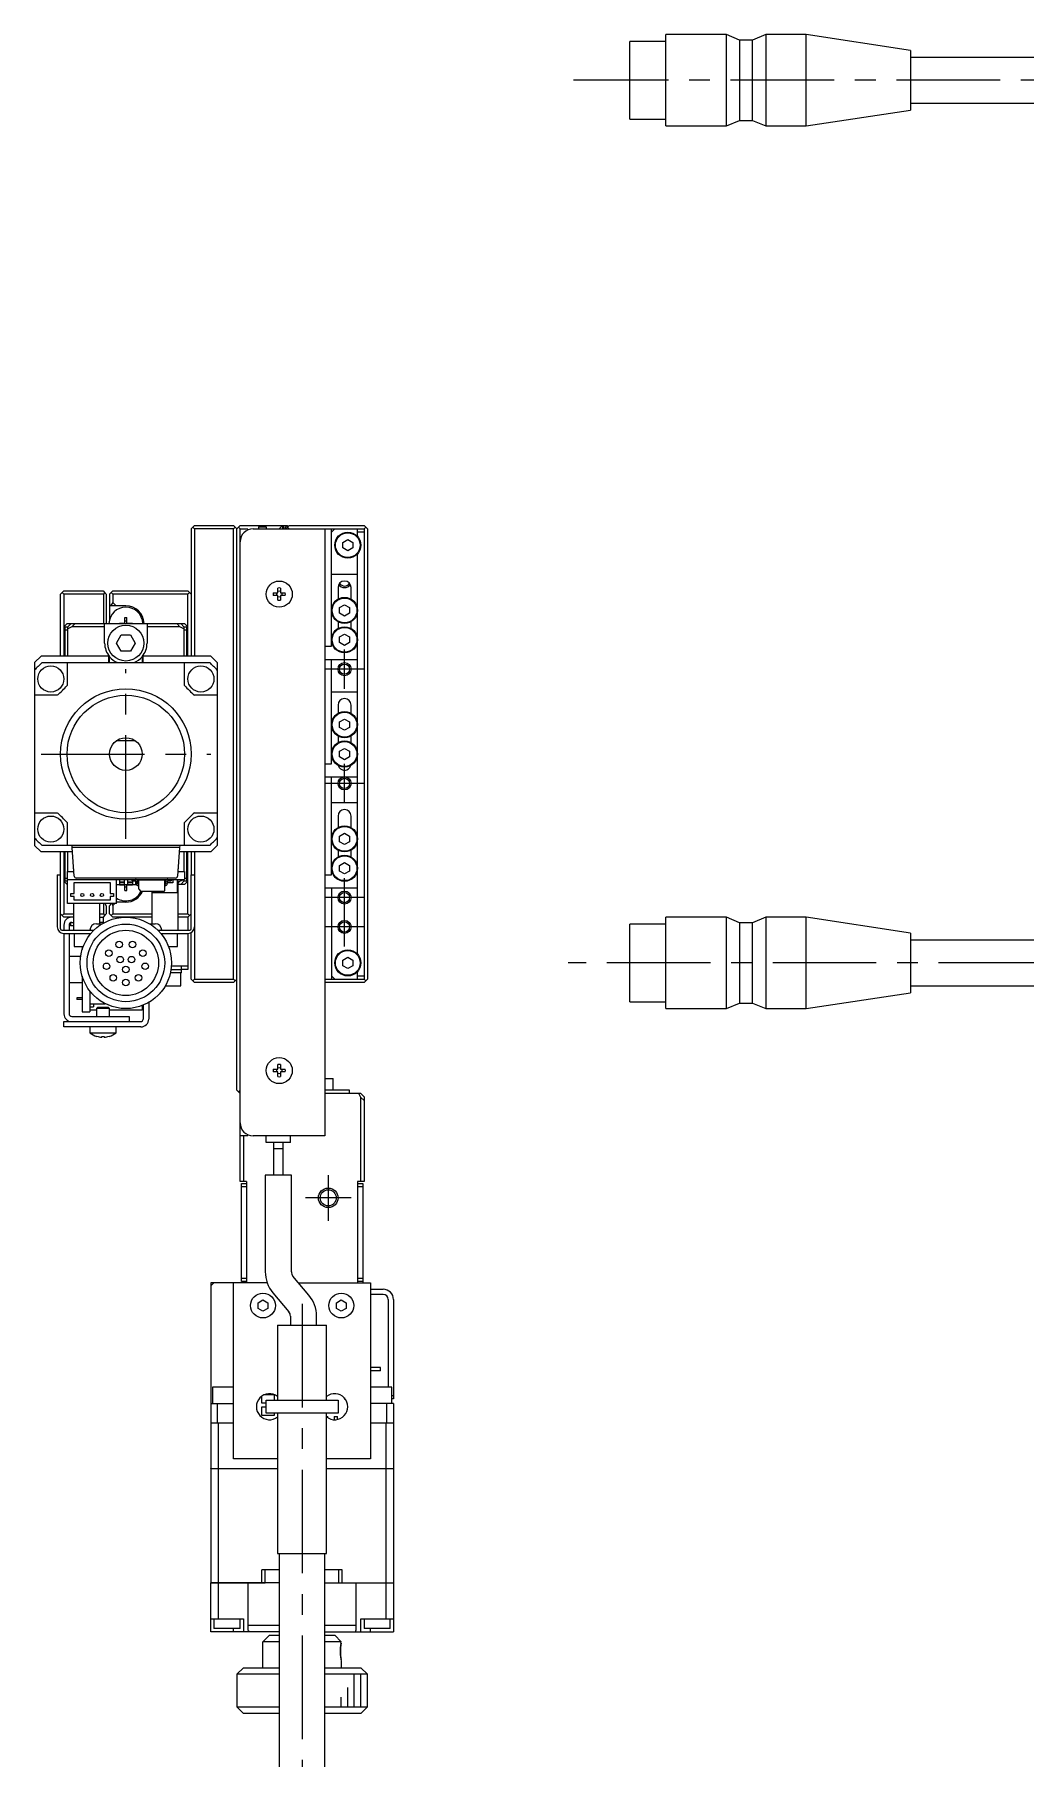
# Model space of a CAD drawing. Extents: x 0 to 730, y -8 to 432.
# Drawn here: x 0 to 151.8, y 161 to 425.2 of the extents above; entities that cross this region are included whole.
import ezdxf

# ---------------------------------------------------------------- set-up
doc = ezdxf.new("R2010")
doc.units = 0
doc.header["$LTSCALE"] = 0.5
doc.linetypes.add('CENTER', pattern=[50.8, 31.75, -6.35, 6.35, -6.35])
for name, color, linetype in [('MSM_CENTER', 1, 'CENTER'), ('MSM_CONTINUOUS', 7, 'CONTINUOUS'), ('MSM_NARROW', 5, 'CONTINUOUS')]:
    doc.layers.add(name, color=color, linetype=linetype)

msp = doc.modelspace()

# ---------------------------------------------------------------- linework, layer by layer
at = {"layer": 'MSM_CENTER'}
for p, q in [((173.32, 418.15), (82.6, 418.15)), ((47.5, 324.91), (47.5, 330.91)), ((14, 301.91), (14, 327.91)), ((50.5, 327.91), (44.5, 327.91)), ((1, 314.91), (27, 314.91)), ((47.5, 307.41), (47.5, 313.41)), ((50.5, 310.41), (44.5, 310.41)), ((47.5, 285.41), (47.5, 295.91)), ((50.5, 292.91), (44.5, 292.91)), ((50.5, 288.41), (44.5, 288.41)), ((230.57, 282.91), (81.77, 282.91)), ((45, 250.41), (45, 243.41)), ((48.5, 246.91), (41.5, 246.91)), ((41, 230.66), (41, 85.66))]:
    msp.add_line(p, q, dxfattribs=at)
at = {"layer": 'MSM_CONTINUOUS'}
for p, q in [((91.22, 412.2), (91.22, 424.1)), ((96.72, 424.1), (91.22, 424.1)), ((96.72, 411.15), (96.72, 425.15)), ((106.02, 425.15), (96.72, 425.15)), ((106.02, 411.15), (106.02, 425.15)), ((108.02, 424.3), (106.02, 425.15)), ((108.02, 424.3), (108.02, 412)), ((110.02, 424.3), (108.02, 424.3)), ((112.02, 425.15), (110.02, 424.3)), ((110.02, 412), (110.02, 424.3)), ((112.02, 425.15), (112.02, 411.15)), ((118.22, 425.15), (112.02, 425.15)), ((118.22, 411.15), (118.22, 425.15)), ((134.22, 422.72), (118.22, 425.15)), ((134.22, 422.72), (134.22, 413.58)), ((157.72, 421.65), (134.22, 421.65)), ((91.22, 412.2), (96.72, 412.2)), ((118.22, 411.15), (134.22, 413.58)), ((134.22, 414.65), (157.72, 414.65)), ((96.72, 411.15), (106.02, 411.15)), ((106.02, 411.15), (108.02, 412)), ((108.02, 412), (110.02, 412)), ((110.02, 412), (112.02, 411.15)), ((112.02, 411.15), (118.22, 411.15)), ((24.5, 349.91), (24, 349.41)), ((24, 349.41), (24, 329.91)), ((24.5, 349.41), (24.25, 349.66)), ((24.5, 349.91), (30.5, 349.91)), ((24.5, 349.41), (24.5, 329.91)), ((30.5, 349.41), (24.5, 349.41)), ((30.5, 349.91), (31, 349.41)), ((30.75, 349.66), (30.5, 349.41)), ((30.5, 280.41), (30.5, 349.41)), ((31.5, 349.91), (31, 349.41)), ((31, 263.41), (31, 349.41)), ((31.5, 349.41), (31.25, 349.66)), ((31.5, 349.91), (38.7, 349.91)), ((31.5, 249.41), (31.5, 349.41)), ((31.5, 349.41), (32.7, 349.41)), ((33.5, 349.41), (50.5, 349.41)), ((34.3, 349.71), (34.3, 349.41)), ((34.3, 349.71), (35.5, 349.71)), ((35.5, 349.71), (35.5, 349.41)), ((38, 349.91), (37.5, 349.41)), ((38, 349.91), (38, 349.41)), ((38.2, 349.41), (38.2, 349.91)), ((38.4, 349.51), (38.4, 349.41)), ((38.5, 349.41), (39, 349.91)), ((38.7, 349.91), (38.8, 349.81)), ((38.7, 349.81), (38.9, 349.81)), ((39, 349.41), (38.75, 349.66)), ((39, 349.91), (50.5, 349.91)), ((44.5, 349.41), (44.5, 256.41)), ((45.5, 331.41), (45.5, 349.41)), ((45.5, 348.91), (46, 349.41)), ((49.5, 348.23), (49.5, 349.41)), ((50.5, 348.91), (49.5, 348.91)), ((50.5, 349.91), (51, 349.41)), ((50.75, 349.66), (50.5, 349.41)), ((50.5, 349.41), (50.5, 280.41)), ((51, 349.41), (51, 280.41)), ((47.25, 347.34), (48, 347.77)), ((47.25, 346.48), (47.25, 347.34)), ((48, 346.04), (47.25, 346.48)), ((48, 347.77), (48.75, 347.34)), ((48.75, 346.48), (48, 346.04)), ((48.75, 347.34), (48.75, 346.48)), ((49.5, 284.23), (49.5, 345.59)), ((49.5, 342.41), (45.5, 342.41)), ((4, 339.41), (4.5, 339.91)), ((4, 329.91), (4, 339.41)), ((4.5, 339.41), (4.25, 339.66)), ((4.5, 339.91), (10.5, 339.91)), ((4.5, 339.41), (4.5, 329.91)), ((10.6, 339.41), (4.5, 339.41)), ((10.5, 339.91), (10.8, 339.61)), ((10.6, 339.41), (10.8, 339.61)), ((10.6, 334.91), (10.6, 339.41)), ((10.8, 339.61), (11, 339.41)), ((11, 339.41), (11, 334.91)), ((12, 339.91), (11.5, 339.41)), ((11.5, 339.41), (11.5, 335.52)), ((12, 338.11), (11.65, 337.61)), ((12, 339.41), (11.75, 339.66)), ((12, 339.91), (23.5, 339.91)), ((12, 339.41), (12, 338.11)), ((23.5, 339.41), (12, 339.41)), ((12.5, 337.61), (12, 338.11)), ((23.5, 339.91), (24, 339.41)), ((23.75, 339.66), (23.5, 339.41)), ((23.5, 329.91), (23.5, 339.41)), ((36.57, 339.61), (37.3, 339.61)), ((37.3, 339.21), (36.57, 339.21)), ((37.3, 339.61), (37.3, 340.34)), ((37.3, 338.48), (37.3, 339.21)), ((37.7, 340.34), (37.7, 339.61)), ((37.7, 339.61), (38.43, 339.61)), ((38.43, 339.21), (37.7, 339.21)), ((37.7, 339.21), (37.7, 338.48)), ((46.5, 340.41), (46.5, 338.64)), ((48.5, 338.64), (48.5, 340.41)), ((14, 337.61), (11.5, 337.61)), ((13.86, 335.81), (14.15, 335.81)), ((13.86, 335.01), (13.86, 335.81)), ((14.15, 335.01), (14.15, 335.81)), ((46.75, 337.34), (47.5, 337.77)), ((46.75, 336.48), (46.75, 337.34)), ((47.5, 336.04), (46.75, 336.48)), ((47.5, 337.77), (48.25, 337.34)), ((48.25, 336.48), (47.5, 336.04)), ((48.25, 337.34), (48.25, 336.48)), ((5, 334.91), (4.5, 334.41)), ((4.7, 334.41), (5.1, 334.41)), ((4.7, 329.91), (4.7, 334.41)), ((5.1, 333.91), (4.7, 333.91)), ((5, 334.91), (23, 334.91)), ((5.1, 334.41), (5.6, 334.91)), ((5.71, 334.41), (5.1, 334.1)), ((5.1, 329.91), (5.1, 334.41)), ((5.5, 334.91), (5.5, 334.81)), ((6.21, 334.91), (5.71, 334.41)), ((10.75, 334.41), (5.71, 334.41)), ((10.75, 331.91), (10.75, 334.91)), ((12.56, 331.91), (13.28, 333.16)), ((13, 334.95), (13.8, 334.95)), ((13, 334.95), (13, 334.91)), ((13.28, 333.16), (14.72, 333.16)), ((13.54, 334.91), (13.53, 334.95)), ((14.15, 335.28), (13.86, 335.28)), ((14.21, 334.95), (15, 334.95)), ((14.46, 334.91), (14.47, 334.95)), ((14.72, 333.16), (15.44, 331.91)), ((15, 334.95), (15, 334.91)), ((17.25, 334.91), (17.25, 331.91)), ((22.29, 334.41), (17.25, 334.41)), ((22.29, 334.41), (21.79, 334.91)), ((22.9, 334.1), (22.29, 334.41)), ((22.4, 334.91), (22.9, 334.41)), ((22.5, 334.91), (22.5, 334.81)), ((22.9, 334.41), (23.3, 334.41)), ((22.9, 334.41), (22.9, 329.91)), ((23.3, 333.91), (22.9, 333.91)), ((23.5, 334.41), (23, 334.91)), ((23.3, 334.41), (23.3, 329.91)), ((46.5, 335.18), (46.5, 334.14)), ((46.75, 332.84), (47.5, 333.27)), ((46.75, 331.98), (46.75, 332.84)), ((47.5, 333.27), (48.25, 332.84)), ((48.25, 332.84), (48.25, 331.98)), ((48.5, 334.14), (48.5, 335.18)), ((13.28, 330.66), (12.56, 331.91)), ((14.72, 330.66), (13.28, 330.66)), ((15.44, 331.91), (14.72, 330.66)), ((44.5, 331.41), (45.5, 331.41)), ((47.5, 331.54), (46.75, 331.98)), ((48.25, 331.98), (47.5, 331.54)), ((1, 329.91), (0, 328.91)), ((0, 328.91), (0, 300.91)), ((11.4, 329.91), (1, 329.91)), ((1.15, 328.91), (26.85, 328.91)), ((5, 328.91), (5, 325.41)), ((11.4, 328.91), (11.4, 329.91)), ((11.51, 328.91), (11.51, 329.82)), ((16.49, 329.82), (16.49, 328.91)), ((16.6, 329.91), (16.6, 328.91)), ((27, 329.91), (16.6, 329.91)), ((23, 325.41), (23, 328.91)), ((28, 328.91), (27, 329.91)), ((28, 328.91), (28, 300.91)), ((44.5, 329.41), (49.5, 329.41)), ((45.5, 313.41), (45.5, 329.41)), ((3.5, 323.91), (0, 323.91)), ((28, 323.91), (24.5, 323.91)), ((49.5, 324.41), (45.5, 324.41)), ((46.5, 322.41), (46.5, 321.14)), ((48.5, 321.14), (48.5, 322.41)), ((46.75, 319.84), (47.5, 320.27)), ((46.75, 318.98), (46.75, 319.84)), ((47.5, 320.27), (48.25, 319.84)), ((48.25, 319.84), (48.25, 318.98)), ((46.5, 317.68), (46.5, 316.64)), ((47.5, 318.54), (46.75, 318.98)), ((48.25, 318.98), (47.5, 318.54)), ((48.5, 316.64), (48.5, 317.68)), ((15.5, 316.91), (12.5, 316.91)), ((46.75, 315.34), (47.5, 315.77)), ((46.75, 314.48), (46.75, 315.34)), ((47.5, 314.04), (46.75, 314.48)), ((47.5, 315.77), (48.25, 315.34)), ((48.25, 314.48), (47.5, 314.04)), ((48.25, 315.34), (48.25, 314.48)), ((44.5, 313.41), (45.5, 313.41)), ((44.5, 311.41), (49.5, 311.41)), ((45.5, 296.41), (45.5, 311.41)), ((49.5, 307.41), (45.5, 307.41)), ((0, 305.91), (3.5, 305.91)), ((5, 304.41), (5, 300.91)), ((23, 300.91), (23, 304.41)), ((24.5, 305.91), (28, 305.91)), ((46.5, 305.41), (46.5, 303.64)), ((48.5, 303.64), (48.5, 305.41)), ((46.75, 302.34), (47.5, 302.77)), ((46.75, 301.48), (46.75, 302.34)), ((47.5, 301.04), (46.75, 301.48)), ((47.5, 302.77), (48.25, 302.34)), ((48.25, 301.48), (47.5, 301.04)), ((48.25, 302.34), (48.25, 301.48)), ((0, 300.91), (1, 299.91)), ((5.82, 299.91), (1, 299.91)), ((26.85, 300.91), (1.15, 300.91)), ((4, 296.41), (4, 299.91)), ((4.5, 299.91), (4.5, 290.41)), ((4.7, 295.41), (4.7, 299.91)), ((5.1, 296.91), (5.1, 299.91)), ((5.77, 300.61), (5.75, 300.91)), ((6.08, 296.19), (5.77, 300.61)), ((22.23, 300.61), (5.77, 300.61)), ((22.23, 300.61), (21.92, 296.19)), ((27, 299.91), (22.18, 299.91)), ((22.25, 300.91), (22.23, 300.61)), ((22.9, 299.91), (22.9, 296.91)), ((23.3, 299.91), (23.3, 295.41)), ((23.5, 290.41), (23.5, 299.91)), ((24, 299.91), (24, 296.41)), ((24.5, 299.91), (24.5, 296.41)), ((27, 299.91), (28, 300.91)), ((46.5, 300.18), (46.5, 299.14)), ((48.5, 299.14), (48.5, 300.18)), ((3.5, 296.41), (3.5, 288.41)), ((3.5, 296.41), (4, 296.41)), ((4, 288.11), (4, 296.41)), ((4.7, 295.91), (5, 295.91)), ((5, 296.91), (5, 295.71)), ((5, 296.91), (6.03, 296.91)), ((6, 297.33), (6, 296.91)), ((21.62, 295.91), (6.38, 295.91)), ((21.97, 296.91), (23, 296.91)), ((22, 296.91), (22, 297.33)), ((23, 296.91), (23, 295.71)), ((23, 295.91), (23.3, 295.91)), ((24, 288.11), (24, 296.41)), ((24, 296.41), (24.5, 296.41)), ((24.5, 296.41), (24.5, 288.41)), ((44.5, 296.41), (45.5, 296.41)), ((46.75, 297.84), (47.5, 298.27)), ((46.75, 296.98), (46.75, 297.84)), ((47.5, 296.54), (46.75, 296.98)), ((47.5, 298.27), (48.25, 297.84)), ((48.25, 296.98), (47.5, 296.54)), ((48.25, 297.84), (48.25, 296.98)), ((4.5, 295.41), (5, 294.91)), ((5.08, 295.41), (4.7, 295.41)), ((5, 295.71), (23, 295.71)), ((5, 294.91), (5.08, 294.91)), ((5.08, 292.01), (5.08, 295.71)), ((5.58, 293.56), (6.08, 293.56)), ((5.58, 293.06), (5.58, 293.56)), ((6.08, 295.21), (11.58, 295.21)), ((6.08, 293.56), (6.08, 295.21)), ((11.58, 295.21), (11.58, 293.56)), ((11.58, 293.56), (12.08, 293.56)), ((12.08, 293.56), (12.08, 293.06)), ((12.58, 292.01), (12.58, 295.71)), ((12.58, 294.91), (15, 294.91)), ((13, 295.71), (13, 294.91)), ((13.75, 295.28), (13, 295.28)), ((13.75, 295.16), (13, 295.16)), ((13, 294.91), (13, 294.86)), ((13, 294.86), (13.8, 294.86)), ((13.53, 294.86), (13.54, 294.91)), ((13.75, 295.71), (13.75, 294.91)), ((13.86, 294.01), (13.86, 294.8)), ((13.86, 294.54), (14.15, 294.54)), ((13.86, 294.01), (14.15, 294.01)), ((14.15, 294.01), (14.15, 294.8)), ((14.21, 294.86), (15, 294.86)), ((14.25, 295.71), (14.25, 294.91)), ((15, 295.28), (14.25, 295.28)), ((15, 295.16), (14.25, 295.16)), ((14.47, 294.86), (14.46, 294.91)), ((14.95, 295.48), (14.95, 295.71)), ((14.95, 295.48), (15.46, 295.48)), ((15, 295.48), (15, 294.91)), ((15, 294.91), (15.59, 294.91)), ((15, 294.91), (15, 294.86)), ((15.2, 295.48), (15.2, 295.71)), ((15.27, 295.48), (15.27, 295.71)), ((15.5, 295.71), (15.5, 295.71)), ((15.5, 295.47), (15.5, 294.91)), ((15.56, 295.28), (15.5, 295.28)), ((15.56, 295.16), (15.5, 295.16)), ((15.56, 295.38), (15.56, 295.05)), ((15.79, 295.05), (15.79, 295.38)), ((16, 295.28), (15.79, 295.28)), ((16, 295.16), (15.79, 295.16)), ((15.89, 294.95), (16, 294.95)), ((15.89, 294.72), (16, 294.72)), ((16, 294.25), (16, 295.51)), ((16.35, 293.86), (16.03, 294.18)), ((16.1, 295.61), (19.8, 295.61)), ((19.8, 293.83), (16.42, 293.83)), ((16.69, 295.71), (16.69, 295.61)), ((17.25, 295.71), (17.25, 295.61)), ((18, 293.83), (18, 288.91)), ((18.1, 295.71), (18.1, 295.61)), ((18.1, 293.83), (18.1, 293.71)), ((18.1, 293.71), (21.9, 293.71)), ((18.22, 295.71), (18.22, 295.61)), ((19.9, 295.51), (19.9, 293.93)), ((20.11, 295.16), (19.9, 295.16)), ((19.9, 294.95), (20.01, 294.95)), ((19.9, 294.72), (20.01, 294.72)), ((20.11, 295.05), (20.11, 295.38)), ((20.22, 295.71), (20.22, 295.62)), ((20.34, 295.38), (20.34, 295.05)), ((21.18, 295.16), (20.34, 295.16)), ((20.44, 295.48), (20.95, 295.48)), ((20.64, 295.71), (20.64, 295.48)), ((20.7, 295.71), (20.7, 295.48)), ((20.95, 295.71), (20.95, 295.48)), ((21.18, 295.71), (21.18, 295.16)), ((21.9, 293.71), (21.9, 295.71)), ((21.9, 295.02), (22.29, 295.41)), ((21.9, 295.41), (22.29, 295.41)), ((23, 294.91), (21.9, 294.91)), ((22, 287.91), (22, 294.91)), ((22.29, 295.41), (22.89, 295.71)), ((22.9, 295.41), (22.4, 294.91)), ((22.5, 295.01), (22.5, 294.91)), ((22.9, 295.71), (22.9, 295.41)), ((23.3, 295.41), (22.9, 295.41)), ((23, 294.91), (23.5, 295.41)), ((44.5, 294.41), (49.5, 294.41)), ((45.5, 294.41), (45.5, 280.41)), ((12.58, 292.01), (5.08, 292.01)), ((6.08, 293.06), (5.58, 293.06)), ((6, 292.01), (6, 287.91)), ((6.08, 292.51), (6.08, 293.06)), ((11.58, 292.51), (6.08, 292.51)), ((10, 288.91), (10, 292.01)), ((10.6, 290.41), (10.6, 292.01)), ((10.8, 292.01), (11, 291.65)), ((11, 291.65), (11, 290.41)), ((11.5, 290.41), (11.5, 291.65)), ((11.58, 293.06), (11.58, 292.51)), ((12.08, 293.06), (11.58, 293.06)), ((11.79, 292.01), (12, 291.71)), ((12, 291.71), (12.3, 292.01)), ((12, 291.71), (12, 290.41)), ((14, 292.21), (12.58, 292.21)), ((4.5, 289.91), (4, 290.41)), ((4.25, 290.16), (4.5, 290.41)), ((4.5, 290.41), (6, 290.41)), ((6, 289.91), (4.5, 289.91)), ((4.5, 288.71), (4.5, 287.91)), ((5.3, 288.71), (5.3, 287.91)), ((5.5, 289.06), (5.5, 288.61)), ((6, 288.61), (5.5, 288.61)), ((5.7, 289.11), (6, 289.11)), ((9.5, 288.91), (10.39, 288.91)), ((10, 290.41), (10.6, 290.41)), ((10, 289.91), (10.5, 289.91)), ((10.5, 289.11), (10, 289.11)), ((10.8, 290.21), (10.5, 289.91)), ((10.5, 289.91), (10.5, 289.11)), ((10.8, 290.21), (10.6, 290.41)), ((11, 290.41), (10.8, 290.21)), ((11.5, 290.41), (12, 289.91)), ((11.75, 290.16), (12, 290.41)), ((12, 290.41), (18, 290.41)), ((18, 289.91), (12, 289.91)), ((17.61, 288.91), (18.5, 288.91)), ((22, 290.41), (23.5, 290.41)), ((23.5, 289.91), (22, 289.91)), ((23.5, 290.41), (23.75, 290.16)), ((24, 290.41), (23.5, 289.91)), ((23.5, 289.91), (23.5, 287.91)), ((24.5, 288.41), (24.5, 280.41)), ((91.22, 276.96), (91.22, 288.86)), ((96.72, 288.86), (91.22, 288.86)), ((96.72, 275.91), (96.72, 289.91)), ((106.02, 289.91), (96.72, 289.91)), ((106.02, 275.91), (106.02, 289.91)), ((108.02, 289.06), (106.02, 289.91)), ((108.02, 289.06), (108.02, 276.76)), ((110.02, 289.06), (108.02, 289.06)), ((112.02, 289.91), (110.02, 289.06)), ((110.02, 276.76), (110.02, 289.06)), ((112.02, 289.91), (112.02, 275.91)), ((118.22, 289.91), (112.02, 289.91)), ((118.22, 275.91), (118.22, 289.91)), ((134.22, 287.48), (118.22, 289.91)), ((4.2, 287.91), (9.1, 287.91)), ((4.5, 287.41), (8.64, 287.41)), ((4.5, 287.41), (4.5, 275.11)), ((5.3, 287.41), (5.3, 275.11)), ((6.1, 287.41), (6.1, 285.41)), ((6.1, 285.41), (7.46, 285.41)), ((7.3, 285.41), (7.3, 284.94)), ((8.5, 287.41), (8.5, 287.24)), ((18.9, 287.91), (23.8, 287.91)), ((19.36, 287.41), (23.5, 287.41)), ((19.5, 287.24), (19.5, 287.41)), ((20.54, 285.41), (21.9, 285.41)), ((21.9, 285.41), (21.9, 287.41)), ((23.5, 287.41), (23.5, 281.91)), ((24, 280.41), (24, 287.54)), ((134.22, 287.48), (134.22, 278.34)), ((182.22, 286.41), (134.22, 286.41)), ((7.07, 283.91), (5.3, 283.91)), ((47.25, 283.34), (48, 283.77)), ((47.25, 282.48), (47.25, 283.34)), ((48, 283.77), (48.75, 283.34)), ((48.75, 283.34), (48.75, 282.48)), ((7.3, 280.88), (7.3, 275.41)), ((22.5, 281.41), (20.84, 281.41)), ((20.93, 281.91), (22.5, 281.91)), ((23.5, 282.41), (20.98, 282.41)), ((22.4, 279.41), (22.4, 281.41)), ((22.5, 281.41), (22.5, 282.41)), ((23.5, 281.91), (22.5, 281.91)), ((24, 280.41), (24.5, 279.91)), ((24.5, 280.41), (24.25, 280.16)), ((24.5, 280.41), (30.5, 280.41)), ((30.5, 280.41), (30.75, 280.16)), ((31, 280.41), (30.5, 279.91)), ((44.5, 280.41), (50.5, 280.41)), ((46, 280.41), (45.5, 280.91)), ((48, 282.04), (47.25, 282.48)), ((48.75, 282.48), (48, 282.04)), ((49.5, 280.41), (49.5, 281.59)), ((49.5, 280.91), (50.5, 280.91)), ((50.5, 280.41), (50.75, 280.16)), ((51, 280.41), (50.5, 279.91)), ((5.3, 279.91), (7.3, 279.91)), ((6.5, 277.53), (6.5, 277.28)), ((7.3, 277.53), (6.5, 277.53)), ((8.5, 278.58), (8.5, 275.41)), ((20.06, 279.41), (22.4, 279.41)), ((30.5, 279.91), (24.5, 279.91)), ((50.5, 279.91), (44.5, 279.91)), ((118.22, 275.91), (134.22, 278.34)), ((134.22, 279.41), (182.22, 279.41)), ((7.3, 277.28), (6.5, 277.28)), ((7.3, 275.41), (8.5, 275.41)), ((8.5, 276.66), (10.85, 276.66)), ((8.5, 276.2), (9.05, 276.2)), ((9.5, 275.66), (8.5, 275.66)), ((9.05, 276.66), (9.05, 276.2)), ((9.7, 276.11), (9.5, 275.91)), ((11.5, 275.91), (9.5, 275.91)), ((9.5, 275.91), (9.5, 274.71)), ((9.7, 276.11), (11.3, 276.11)), ((11.5, 275.91), (11.3, 276.11)), ((11.5, 274.71), (11.5, 275.91)), ((16.5, 275.66), (11.5, 275.66)), ((16.5, 276.37), (16.5, 275.66)), ((16.7, 274.41), (16.7, 276.45)), ((17.5, 276.85), (17.5, 274.31)), ((91.22, 276.96), (96.72, 276.96)), ((96.72, 275.91), (106.02, 275.91)), ((106.02, 275.91), (108.02, 276.76)), ((108.02, 276.76), (110.02, 276.76)), ((110.02, 276.76), (112.02, 275.91)), ((112.02, 275.91), (118.22, 275.91)), ((4.5, 273.11), (4.5, 273.91)), ((4.5, 273.91), (16.2, 273.91)), ((16.3, 273.11), (4.5, 273.11)), ((5.7, 274.71), (14.5, 274.71)), ((8.5, 273.11), (8.5, 272.21)), ((8.5, 272.21), (12.5, 272.21)), ((12.5, 272.21), (12.5, 273.11)), ((14.5, 274.71), (14.5, 273.91)), ((9.55, 271.65), (9.57, 271.65)), ((10.3, 271.65), (10.7, 271.65)), ((10.3, 271.52), (10.3, 271.65)), ((10.7, 271.65), (10.7, 271.52)), ((11.43, 271.65), (11.45, 271.65)), ((37.3, 266.61), (37.3, 267.34)), ((37.7, 267.34), (37.7, 266.61)), ((36.57, 266.61), (37.3, 266.61)), ((37.3, 266.21), (36.57, 266.21)), ((37.3, 265.48), (37.3, 266.21)), ((37.7, 266.61), (38.43, 266.61)), ((38.43, 266.21), (37.7, 266.21)), ((37.7, 266.21), (37.7, 265.48)), ((44.5, 265.21), (45.75, 265.21)), ((45.75, 263.41), (45.75, 265.21)), ((31, 263.41), (31.5, 262.91)), ((31.25, 263.16), (31.5, 263.41)), ((48.25, 263.41), (44.5, 263.41)), ((50, 262.91), (44.5, 262.91)), ((48.25, 262.91), (48.25, 263.41)), ((50, 262.3), (49.69, 262.91)), ((50, 262.91), (50.5, 262.41)), ((50, 249.41), (50, 262.3)), ((50.5, 261.8), (50, 262.3)), ((50.5, 262.41), (50.5, 249.41)), ((32.7, 256.41), (31.5, 256.41)), ((32, 256.41), (32, 249.41)), ((44.5, 256.41), (33.5, 256.41)), ((35.5, 255.41), (35.5, 256.41)), ((39.2, 255.41), (39.2, 256.41)), ((39.2, 255.41), (35.5, 255.41)), ((36.6, 255.41), (36.6, 250.41)), ((38.1, 254.41), (36.6, 254.41)), ((38.1, 250.41), (38.1, 255.41)), ((32.5, 249.41), (31.5, 249.41)), ((31.7, 234.11), (31.7, 249.11)), ((31.7, 249.11), (32.5, 249.11)), ((32.5, 248.61), (31.7, 248.61)), ((32.5, 249.41), (32.5, 233.91)), ((39.35, 250.41), (35.35, 250.41)), ((35.35, 250.41), (35.35, 235.58)), ((39.35, 235.58), (39.35, 250.41)), ((50.5, 249.41), (49.5, 249.41)), ((49.5, 249.41), (49.5, 233.91)), ((49.5, 249.11), (50.3, 249.11)), ((50.3, 248.61), (49.5, 248.61)), ((50.3, 249.11), (50.3, 233.91)), ((27, 233.41), (27.5, 233.91)), ((35.64, 233.91), (27, 233.91)), ((27, 233.91), (27, 205.42)), ((30.5, 206.91), (30.5, 233.91)), ((31.7, 234.61), (32.5, 234.61)), ((32.5, 234.11), (31.7, 234.11)), ((42.04, 232.01), (39.58, 234.93)), ((40.44, 233.91), (51.5, 233.91)), ((49.5, 234.61), (50.3, 234.61)), ((50.3, 234.11), (49.5, 234.11)), ((51.5, 233.91), (51.5, 206.91)), ((51.5, 232.91), (53.4, 232.91)), ((34.25, 230.84), (35, 231.27)), ((34.25, 229.98), (34.25, 230.84)), ((35, 229.54), (34.25, 229.98)), ((35, 231.27), (35.75, 230.84)), ((35.75, 229.98), (35, 229.54)), ((35.75, 230.84), (35.75, 229.98)), ((36.52, 232.36), (38.97, 229.44)), ((46.25, 230.84), (47, 231.27)), ((46.25, 229.98), (46.25, 230.84)), ((47, 229.54), (46.25, 229.98)), ((47, 231.27), (47.75, 230.84)), ((47.75, 229.98), (47, 229.54)), ((47.75, 230.84), (47.75, 229.98)), ((53.4, 232.11), (51.5, 232.11)), ((54.2, 231.31), (54.2, 217.91)), ((55, 231.31), (55, 216.11)), ((37.25, 227.41), (44.75, 227.41)), ((37.25, 227.41), (37.25, 215.91)), ((39.21, 228.8), (39.21, 227.41)), ((43.21, 227.41), (43.21, 228.8)), ((44.75, 215.91), (44.75, 227.41)), ((53, 220.91), (51.5, 220.91)), ((53, 220.41), (51.5, 220.41)), ((53, 220.41), (53, 220.91)), ((30.5, 217.91), (27.25, 217.91)), ((27.25, 217.91), (27.25, 215.41)), ((36.78, 216.74), (35.2, 216.74)), ((36.78, 215.91), (36.78, 216.74)), ((54.75, 217.91), (51.5, 217.91)), ((54.75, 215.41), (54.75, 217.91)), ((54.75, 216.61), (55, 216.61)), ((27, 215.41), (30.5, 215.41)), ((28, 215.41), (28, 212.41)), ((34.78, 216.49), (34.78, 215.49)), ((34.78, 215.49), (35.5, 215.49)), ((35.5, 214.84), (34.78, 214.84)), ((34.78, 214.84), (34.78, 213.59)), ((35.5, 213.91), (35.5, 215.91)), ((35.5, 215.91), (46.5, 215.91)), ((46.5, 215.91), (46.5, 213.91)), ((55, 215.41), (51.5, 215.41)), ((54, 212.41), (54, 215.41)), ((55, 216.11), (54.75, 216.11)), ((55, 215.41), (55, 205.42)), ((30.5, 212.41), (27, 212.41)), ((28.15, 212.41), (28.15, 205.42)), ((34.78, 213.59), (36.78, 213.59)), ((46.5, 213.91), (35.5, 213.91)), ((36.78, 213.59), (36.78, 213.91)), ((37.25, 213.91), (37.25, 192.41)), ((44.75, 192.41), (44.75, 213.91)), ((44.75, 213.41), (44.93, 213.41)), ((44.93, 213.22), (44.93, 213.41)), ((45.93, 213.41), (46.43, 213.41)), ((45.93, 213.41), (45.93, 212.91)), ((46.43, 212.95), (46.43, 213.41)), ((55, 212.41), (51.5, 212.41)), ((53.85, 212.41), (53.85, 205.42)), ((37.25, 206.91), (30.5, 206.91)), ((51.5, 206.91), (44.75, 206.91)), ((27, 205.42), (37.25, 205.42)), ((27, 205.41), (27, 187.92)), ((37.25, 205.41), (27, 205.41)), ((27.01, 205.41), (27.01, 205.42)), ((28.15, 205.41), (28.15, 187.92)), ((28.16, 205.41), (28.16, 205.42)), ((44.75, 205.42), (55, 205.42)), ((55, 205.41), (44.75, 205.41)), ((53.84, 205.41), (53.84, 205.42)), ((53.85, 205.41), (53.85, 187.92)), ((54.99, 205.41), (54.99, 205.42)), ((55, 205.41), (55, 187.92)), ((37.25, 192.41), (44.75, 192.41)), ((37.5, 192.41), (37.5, 144.41)), ((44.5, 144.41), (44.5, 192.41)), ((27, 187.92), (35.35, 187.92)), ((37.5, 187.91), (27, 187.91)), ((27, 180.41), (27, 187.91)), ((27.01, 187.91), (27.01, 187.92)), ((28.15, 187.91), (28.15, 182.41)), ((28.16, 187.91), (28.16, 187.92)), ((32.75, 181.42), (32.75, 187.91)), ((34.85, 187.92), (34.85, 189.91)), ((37.5, 189.91), (34.85, 189.91)), ((35.35, 187.91), (35.35, 189.91)), ((47.15, 189.91), (44.5, 189.91)), ((44.5, 187.91), (55, 187.91)), ((46.65, 187.91), (46.65, 189.91)), ((46.65, 187.92), (55, 187.92)), ((47.15, 187.92), (47.15, 189.91)), ((49.25, 187.91), (49.25, 181.42)), ((53.84, 187.91), (53.84, 187.92)), ((53.85, 187.91), (53.85, 182.41)), ((54.99, 187.91), (54.99, 187.92)), ((55, 187.91), (55, 180.41)), ((27, 182.41), (32, 182.41)), ((27.5, 182.41), (27.5, 180.91)), ((31.5, 180.91), (31.5, 182.41)), ((32, 182.41), (32, 180.41)), ((50, 180.41), (50, 182.41)), ((50, 182.41), (55, 182.41)), ((50.5, 182.41), (50.5, 180.91)), ((54.5, 180.91), (54.5, 182.41)), ((37.5, 180.41), (27, 180.41)), ((31.5, 180.91), (27.5, 180.91)), ((30.5, 180.41), (30.5, 180.91)), ((32.75, 181.42), (37.5, 181.42)), ((32.75, 180.61), (32.75, 181.41)), ((37.5, 181.41), (32.75, 181.41)), ((32.75, 180.61), (32.77, 180.61)), ((32.76, 181.41), (32.76, 181.42)), ((32.77, 180.61), (32.77, 180.41)), ((36, 179.91), (35, 178.91)), ((36, 179.91), (37.5, 179.91)), ((44.5, 181.42), (49.25, 181.42)), ((49.25, 181.41), (44.5, 181.41)), ((44.5, 180.41), (55, 180.41)), ((44.5, 179.91), (46, 179.91)), ((47, 178.91), (46, 179.91)), ((49.23, 180.61), (49.25, 180.61)), ((49.23, 180.41), (49.23, 180.61)), ((49.24, 181.41), (49.24, 181.42)), ((49.25, 181.41), (49.25, 180.61)), ((54.5, 180.91), (50.5, 180.91)), ((51.5, 180.41), (51.5, 180.91)), ((35, 174.91), (35, 178.91)), ((37.5, 178.91), (35, 178.91)), ((47, 178.91), (44.5, 178.91)), ((32, 174.91), (31, 173.91)), ((32, 174.91), (37.5, 174.91)), ((44.5, 174.91), (50, 174.91)), ((47, 176.16), (47, 176.16)), ((47, 175.91), (47, 174.91)), ((51, 173.91), (50, 174.91)), ((37.5, 173.91), (31, 173.91)), ((31, 173.91), (31, 168.91)), ((51, 173.91), (44.5, 173.91)), ((51, 168.91), (51, 173.91)), ((31, 168.91), (37.5, 168.91)), ((31, 168.91), (32, 167.91)), ((37.5, 167.91), (32, 167.91)), ((44.5, 168.91), (51, 168.91)), ((50, 167.91), (44.5, 167.91)), ((50, 167.91), (51, 168.91))]:
    msp.add_line(p, q, dxfattribs=at)
for centre, radius in [((48, 346.91), 2), ((48, 346.91), 1.9), ((37.5, 339.41), 2), ((47.5, 336.91), 2), ((47.5, 336.91), 1.9), ((14, 331.91), 2.75), ((47.5, 332.41), 2), ((47.5, 332.41), 1.9), ((2.5, 326.41), 2), ((25.5, 326.41), 2), ((47.5, 327.91), 0.783), ((14, 314.91), 10), ((14, 314.91), 9), ((47.5, 319.41), 2), ((47.5, 319.41), 1.9), ((14, 314.91), 2.5), ((47.5, 314.91), 2), ((47.5, 314.91), 1.9), ((47.5, 310.41), 0.783), ((2.5, 303.41), 2), ((25.5, 303.41), 2), ((47.5, 301.91), 2), ((47.5, 301.91), 1.9), ((47.5, 297.41), 2), ((47.5, 297.41), 1.9), ((7.33, 293.31), 0.25), ((8.83, 293.31), 0.25), ((10.33, 293.31), 0.25), ((47.5, 292.91), 0.783), ((14, 282.91), 7), ((14, 282.91), 5.95), ((47.5, 288.41), 0.783), ((14, 282.91), 5), ((12.97, 285.73), 0.5), ((15.03, 285.73), 0.5), ((11.05, 282.39), 0.5), ((11.4, 284.41), 0.5), ((13.13, 283.41), 0.5), ((14.87, 283.41), 0.5), ((16.6, 284.41), 0.5), ((16.95, 282.39), 0.5), ((48, 282.91), 2), ((48, 282.91), 1.9), ((12.07, 280.61), 0.5), ((14, 281.91), 0.5), ((14, 279.91), 0.5), ((15.93, 280.61), 0.5), ((37.5, 266.41), 2), ((45, 246.91), 1.23), ((35, 230.41), 1.9), ((47, 230.41), 1.9)]:
    msp.add_circle(centre, radius, dxfattribs=at)
for centre, radius, start, end in [((33.5, 347.41), 2, 90, 180), ((38.7, 349.51), 0.3, 90, 180), ((47.5, 340.41), 1, 0, 180), ((47.5, 341.41), 0.783, 203.0634, 336.9366), ((37.5, 339.41), 0.95, 167.8468, 192.1532), ((37.5, 339.41), 0.435, 152.6335, 207.3665), ((37.5, 339.41), 0.95, 77.8468, 102.1532), ((37.5, 339.41), 0.435, 62.6335, 117.3665), ((37.5, 339.41), 0.435, 242.6335, 297.3665), ((37.5, 339.41), 0.95, 257.8468, 282.1532), ((37.5, 339.41), 0.435, 332.6335, 27.3665), ((37.5, 339.41), 0.95, 347.8468, 12.1532), ((14, 334.81), 2.6, 2.2042, 177.7958), ((14, 334.81), 2.8, 2.0467, 90), ((13.8, 335.01), 0.06, 270, 0), ((14.21, 335.01), 0.06, 180, 270), ((14, 331.91), 3.25, 180, 220.0046), ((14, 331.91), 3.25, 319.9955, 0), ((14, 314.91), 19, 132.5369, 137.4631), ((14, 331.91), 3.25, 220.0056, 246.8978), ((14, 331.91), 3.25, 292.6057, 319.9942), ((14, 314.91), 19, 42.5369, 47.4631), ((-9.16, 338.07), 19, 311.7998, 318.2002), ((37.16, 338.07), 19, 221.7998, 228.2002), ((47.5, 322.41), 1, 0, 180), ((47.5, 313.41), 1, 194.4775, 345.5225), ((-9.16, 291.74), 19, 41.7998, 48.2002), ((37.16, 291.74), 19, 131.7998, 138.2002), ((47.5, 305.41), 1, 0, 180), ((14, 314.91), 19, 222.5369, 227.4631), ((14, 314.91), 19, 312.5369, 317.4631), ((6.38, 296.21), 0.3, 184, 270), ((21.62, 296.21), 0.3, 270, 356), ((14, 295.01), 2.6, 236.7648, 334.0891), ((13.8, 294.8), 0.06, 0, 90), ((14, 295.01), 2.8, 270, 335.0752), ((14.21, 294.8), 0.06, 90, 180), ((15.46, 295.38), 0.33, 0, 90), ((15.46, 295.38), 0.1, 0, 90), ((15.89, 295.05), 0.33, 180, 270), ((15.89, 295.05), 0.1, 180, 270), ((16.1, 295.51), 0.1, 90, 180), ((16.1, 294.25), 0.1, 180, 225), ((16.42, 293.93), 0.1, 225, 270), ((19.8, 295.51), 0.1, 0, 90), ((19.8, 293.93), 0.1, 270, 0), ((20.01, 295.05), 0.1, 270, 0), ((20.01, 295.05), 0.33, 270, 0), ((20.44, 295.38), 0.33, 90, 180), ((20.44, 295.38), 0.1, 90, 180), ((10.75, 292.31), 1, 318.5904, 342.5424), ((4.5, 288.41), 1, 180, 270), ((4.2, 288.11), 0.2, 180, 270), ((5.7, 288.71), 1.2, 90, 180), ((5.7, 288.71), 0.4, 90, 180), ((9.5, 287.91), 1, 90, 180), ((18.5, 287.91), 1, 0, 90), ((23.5, 288.41), 1, 270, 0), ((23.8, 288.11), 0.2, 270, 0), ((9.5, 278.91), 1, 208.9988, 234.2683), ((18.5, 278.91), 1, 305.7317, 331.0012), ((5.7, 275.11), 1.2, 180, 270), ((5.7, 275.11), 0.4, 180, 270), ((10.5, 274.71), 3.2, 231.3178, 252.73), ((10.5, 274.71), 3.2, 287.27, 308.6822), ((16.2, 274.41), 0.5, 270, 0), ((16.3, 274.31), 1.2, 270, 0), ((10.5, 274.71), 3.19, 253.0947, 266.4097), ((10.5, 274.71), 3.19, 273.5903, 286.9053), ((37.5, 266.41), 0.95, 77.8468, 102.1532), ((37.5, 266.41), 0.435, 62.6335, 117.3665), ((37.5, 266.41), 0.95, 167.8468, 192.1532), ((37.5, 266.41), 0.435, 152.6335, 207.3665), ((37.5, 266.41), 0.435, 242.6335, 297.3665), ((37.5, 266.41), 0.95, 257.8468, 282.1532), ((37.5, 266.41), 0.435, 332.6335, 27.3665), ((37.5, 266.41), 0.95, 347.8468, 12.1532), ((33.5, 258.41), 2, 180, 270), ((40.35, 235.58), 5, 180, 220), ((40.35, 235.58), 1, 180, 220), ((53.4, 231.31), 1.6, 0, 90), ((38.21, 228.8), 5, 0, 40), ((53.4, 231.31), 0.8, 0, 90), ((38.21, 228.8), 1, 0, 40), ((36, 214.91), 2, 51.3178, 308.6822), ((46, 214.91), 2, 231.3178, 128.6822), ((47.67, 216.21), 0.2, 165.0744, 270.8063), ((52.87, 177.41), 6, 167.9764, 192.0236)]:
    msp.add_arc(centre, radius, start, end, dxfattribs=at)
at = {"layer": 'MSM_NARROW'}
for p, q in [((46.94, 178.67), (47, 178.91)), ((48, 168.91), (48, 171.91)), ((49, 168.91), (49, 173.91)), ((50, 168.91), (50, 173.91)), ((47, 168.91), (47, 170.41))]:
    msp.add_line(p, q, dxfattribs=at)
for centre, radius in [((47.5, 327.91), 1), ((47.5, 310.41), 1), ((47.5, 292.91), 1), ((47.5, 288.41), 1), ((45, 246.91), 1.5)]:
    msp.add_circle(centre, radius, dxfattribs=at)
for centre, radius, start, end in [((47.5, 341.41), 1, 210, 330), ((52.79, 177.41), 5.98, 167.7902, 194.4982)]:
    msp.add_arc(centre, radius, start, end, dxfattribs=at)

doc.saveas('drawing.dxf')
